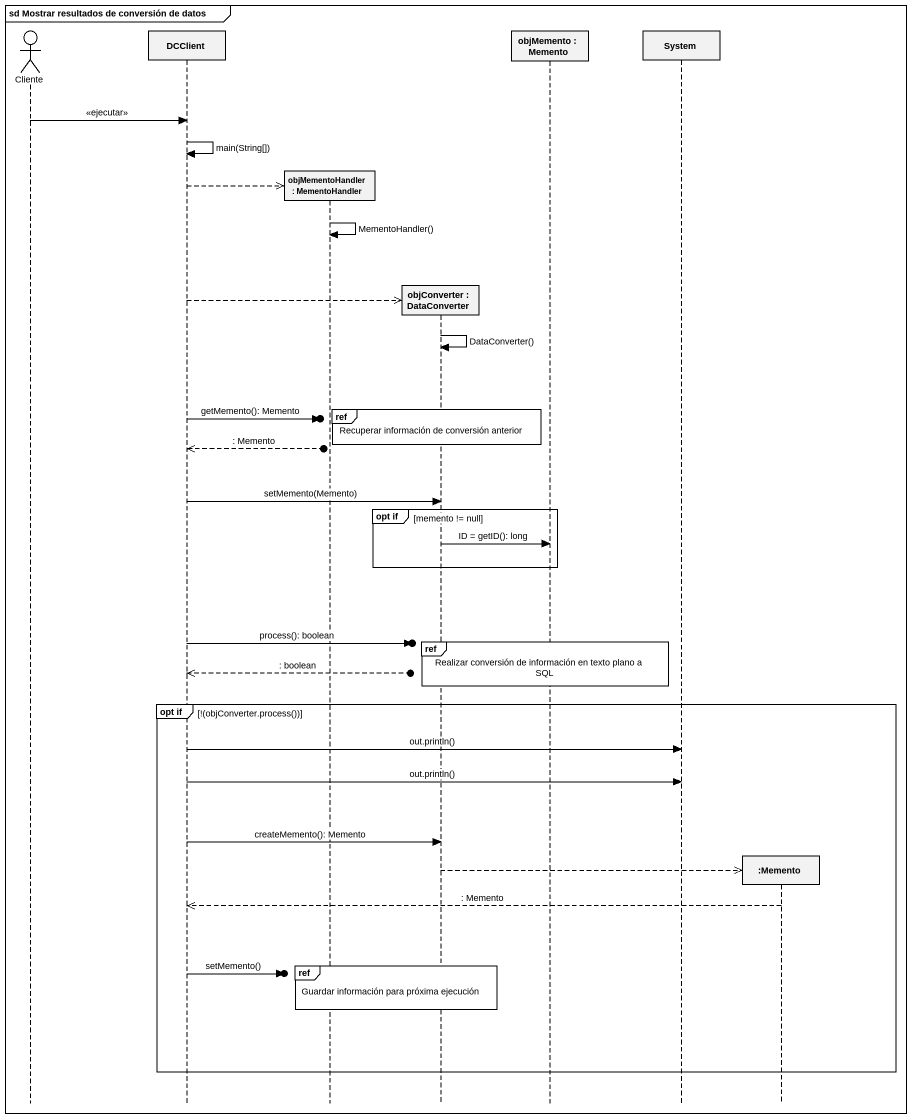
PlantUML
@startuml
mainframe sd Mostrar resultados de conversión de datos
hide footbox
actor Cliente
participant DCClient
participant "objMementoHandler : MementoHandler" as objMementoHandler
participant "objConverter : DataConverter" as objConverter
participant "objMemento : Memento" as objMemento
participant System
participant ":Memento" as Memento

Cliente -> DCClient : <<ejecutar>>
DCClient -> DCClient : main(String[])
DCClient -->> objMementoHandler **
objMementoHandler -> objMementoHandler : MementoHandler()
DCClient -->> objConverter **
objConverter -> objConverter : DataConverter()
ref over objConverter : Recuperar información de conversión anterior
DCClient ->o] : getMemento(): Memento
DCClient <<--o] : : Memento
DCClient -> objConverter : setMemento(Memento)
group opt if [memento != null]
  objConverter -> objMemento : ID = getID(): long
end
ref over objConverter, objMemento : Realizar conversión de información en texto plano a SQL
DCClient ->o] : process(): boolean
DCClient <<--o] : : boolean
group opt if [!(objConverter.process())]
  DCClient -> System : out.println()
  DCClient -> System : out.println()
  DCClient -> objConverter : createMemento(): Memento
  objConverter -->> Memento **
  Memento -->> DCClient : : Memento
  ref over objMementoHandler, objConverter : Guardar información para próxima ejecución
  DCClient ->o] : setMemento()
end
@enduml
